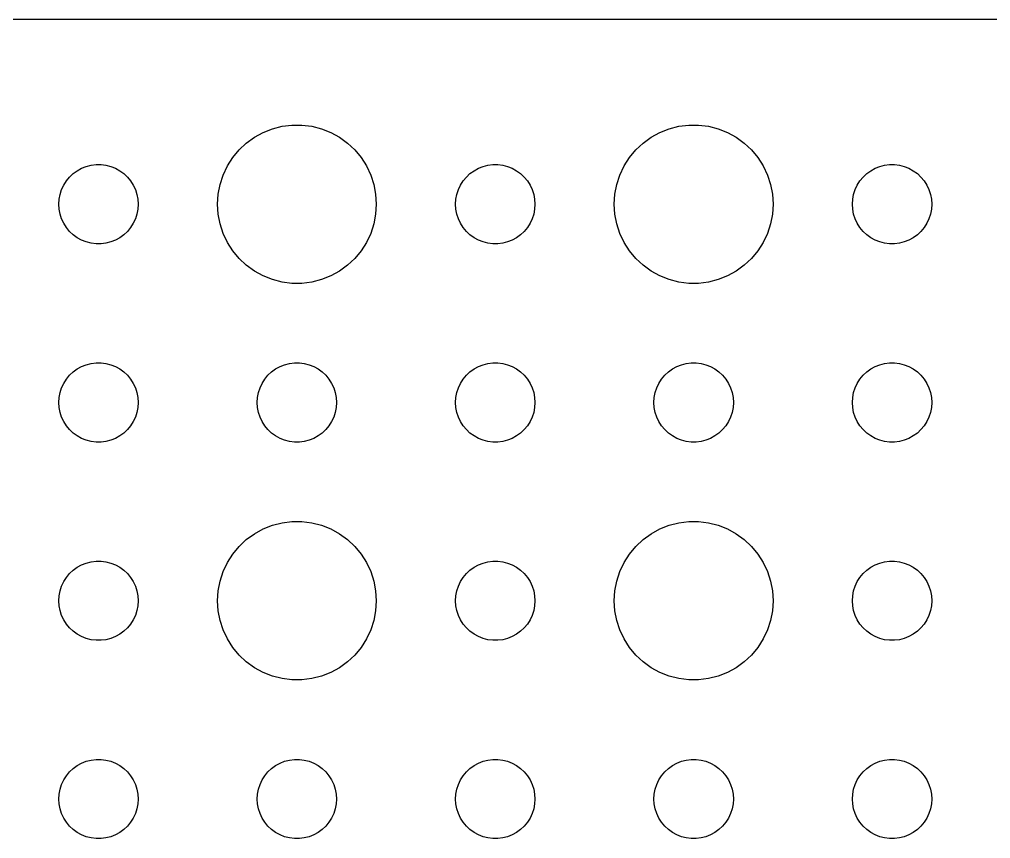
# Model space of a CAD drawing. Header units: metres. Extents: x -74 to 74, y -59 to 59.
# Drawn here: x -2.99 to 33.73, y 28.5 to 59.49 of the extents above; entities that cross this region are included whole.
import ezdxf

# ---------------------------------------------------------------- set-up
doc = ezdxf.new("R2010")
doc.units = ezdxf.units.M

msp = doc.modelspace()

# ---------------------------------------------------------------- linework, layer by layer
for p, q in [((69.8139, 59.4901), (-69.8139, 59.4901)), ((6.57294, 55.3532), (6.93785, 55.4469)), ((6.93785, 55.4469), (7.31161, 55.4941)), ((7.31161, 55.4941), (7.68837, 55.4941)), ((7.68837, 55.4941), (8.06213, 55.4469)), ((8.06213, 55.4469), (8.42705, 55.3532)), ((21.5729, 55.3532), (21.9379, 55.4469)), ((21.9379, 55.4469), (22.3116, 55.4941)), ((22.3116, 55.4941), (22.6884, 55.4941)), ((22.6884, 55.4941), (23.0621, 55.4469)), ((23.0621, 55.4469), (23.427, 55.3532)), ((5.89252, 55.033), (6.22266, 55.2145)), ((6.22266, 55.2145), (6.57294, 55.3532)), ((8.42705, 55.3532), (8.77733, 55.2145)), ((8.77733, 55.2145), (9.10747, 55.033)), ((20.8925, 55.033), (21.2227, 55.2145)), ((21.2227, 55.2145), (21.5729, 55.3532)), ((23.427, 55.3532), (23.7773, 55.2145)), ((23.7773, 55.2145), (24.1075, 55.033)), ((5.31308, 54.5536), (5.58772, 54.8115)), ((5.58772, 54.8115), (5.89252, 55.033)), ((9.10747, 55.033), (9.41226, 54.8115)), ((9.41226, 54.8115), (9.6869, 54.5536)), ((20.3131, 54.5536), (20.5877, 54.8115)), ((20.5877, 54.8115), (20.8925, 55.033)), ((24.1075, 55.033), (24.4123, 54.8115)), ((24.4123, 54.8115), (24.6869, 54.5536)), ((5.07294, 54.2634), (5.31308, 54.5536)), ((9.6869, 54.5536), (9.92705, 54.2634)), ((20.0729, 54.2634), (20.3131, 54.5536)), ((24.6869, 54.5536), (24.927, 54.2634)), ((-0.463516, 53.9266), (-0.281067, 53.9734)), ((-0.281067, 53.9734), (-0.094177, 53.997)), ((-0.094177, 53.997), (0.094177, 53.997)), ((0.094177, 53.997), (0.281067, 53.9734)), ((0.281067, 53.9734), (0.463516, 53.9266)), ((4.87108, 53.9453), (5.07294, 54.2634)), ((9.92705, 54.2634), (10.1289, 53.9453)), ((14.5365, 53.9266), (14.7189, 53.9734)), ((14.7189, 53.9734), (14.9058, 53.997)), ((14.9058, 53.997), (15.0942, 53.997)), ((15.0942, 53.997), (15.2811, 53.9734)), ((15.2811, 53.9734), (15.4635, 53.9266)), ((19.8711, 53.9453), (20.0729, 54.2634)), ((24.927, 54.2634), (25.1289, 53.9453)), ((29.5365, 53.9266), (29.7189, 53.9734)), ((29.7189, 53.9734), (29.9058, 53.997)), ((29.9058, 53.997), (30.0942, 53.997)), ((30.0942, 53.997), (30.2811, 53.9734)), ((30.2811, 53.9734), (30.4635, 53.9266)), ((-1.09344, 53.5268), (-0.956131, 53.6558)), ((-0.956131, 53.6558), (-0.803726, 53.7665)), ((-0.803726, 53.7665), (-0.638657, 53.8572)), ((-0.638657, 53.8572), (-0.463516, 53.9266)), ((0.463516, 53.9266), (0.638657, 53.8572)), ((0.638657, 53.8572), (0.803726, 53.7665)), ((0.803726, 53.7665), (0.956131, 53.6558)), ((0.956131, 53.6558), (1.09344, 53.5268)), ((4.59424, 53.2461), (4.71066, 53.6044)), ((4.71066, 53.6044), (4.87108, 53.9453)), ((10.1289, 53.9453), (10.2893, 53.6044)), ((10.2893, 53.6044), (10.4057, 53.2461)), ((13.9065, 53.5268), (14.0439, 53.6558)), ((14.0439, 53.6558), (14.1963, 53.7665)), ((14.1963, 53.7665), (14.3613, 53.8572)), ((14.3613, 53.8572), (14.5365, 53.9266)), ((15.4635, 53.9266), (15.6387, 53.8572)), ((15.6387, 53.8572), (15.8037, 53.7665)), ((15.8037, 53.7665), (15.9561, 53.6558)), ((15.9561, 53.6558), (16.0934, 53.5268)), ((19.5942, 53.2461), (19.7107, 53.6044)), ((19.7107, 53.6044), (19.8711, 53.9453)), ((25.1289, 53.9453), (25.2893, 53.6044)), ((25.2893, 53.6044), (25.4057, 53.2461)), ((28.9065, 53.5268), (29.0439, 53.6558)), ((29.0439, 53.6558), (29.1963, 53.7665)), ((29.1963, 53.7665), (29.3613, 53.8572)), ((29.3613, 53.8572), (29.5365, 53.9266)), ((30.4635, 53.9266), (30.6387, 53.8572)), ((30.6387, 53.8572), (30.8037, 53.7665)), ((30.8037, 53.7665), (30.9561, 53.6558)), ((30.9561, 53.6558), (31.0934, 53.5268)), ((-1.31445, 53.2226), (-1.21352, 53.3817)), ((-1.21352, 53.3817), (-1.09344, 53.5268)), ((1.09344, 53.5268), (1.21352, 53.3817)), ((1.21352, 53.3817), (1.31445, 53.2226)), ((4.52365, 52.876), (4.59424, 53.2461)), ((10.4057, 53.2461), (10.4763, 52.876)), ((13.6855, 53.2226), (13.7865, 53.3817)), ((13.7865, 53.3817), (13.9065, 53.5268)), ((16.0934, 53.5268), (16.2135, 53.3817)), ((16.2135, 53.3817), (16.3145, 53.2226)), ((19.5237, 52.876), (19.5942, 53.2461)), ((25.4057, 53.2461), (25.4763, 52.876)), ((28.6855, 53.2226), (28.7865, 53.3817)), ((28.7865, 53.3817), (28.9065, 53.5268)), ((31.0934, 53.5268), (31.2135, 53.3817)), ((31.2135, 53.3817), (31.3145, 53.2226)), ((-1.48816, 52.688), (-1.45287, 52.873)), ((-1.45287, 52.873), (-1.39465, 53.0522)), ((-1.39465, 53.0522), (-1.31445, 53.2226)), ((1.31445, 53.2226), (1.39465, 53.0522)), ((1.39465, 53.0522), (1.45287, 52.873)), ((1.45287, 52.873), (1.48816, 52.688)), ((4.5, 52.5), (4.52365, 52.876)), ((10.4763, 52.876), (10.5, 52.5)), ((13.5118, 52.688), (13.5471, 52.873)), ((13.5471, 52.873), (13.6053, 53.0522)), ((13.6053, 53.0522), (13.6855, 53.2226)), ((16.3145, 53.2226), (16.3947, 53.0522)), ((16.3947, 53.0522), (16.4529, 52.873)), ((16.4529, 52.873), (16.4882, 52.688)), ((19.5, 52.5), (19.5237, 52.876)), ((25.4763, 52.876), (25.5, 52.5)), ((28.5118, 52.688), (28.5471, 52.873)), ((28.5471, 52.873), (28.6053, 53.0522)), ((28.6053, 53.0522), (28.6855, 53.2226)), ((31.3145, 53.2226), (31.3947, 53.0522)), ((31.3947, 53.0522), (31.4529, 52.873)), ((31.4529, 52.873), (31.4882, 52.688)), ((-1.5, 52.5), (-1.48816, 52.688)), ((1.48816, 52.688), (1.5, 52.5)), ((13.5, 52.5), (13.5118, 52.688)), ((16.4882, 52.688), (16.5, 52.5)), ((28.5, 52.5), (28.5118, 52.688)), ((31.4882, 52.688), (31.5, 52.5)), ((-1.48816, 52.312), (-1.5, 52.5)), ((-1.45287, 52.127), (-1.48816, 52.312)), ((1.48816, 52.312), (1.45287, 52.127)), ((1.5, 52.5), (1.48816, 52.312)), ((4.52365, 52.124), (4.5, 52.5)), ((10.5, 52.5), (10.4763, 52.124)), ((13.5118, 52.312), (13.5, 52.5)), ((13.5471, 52.127), (13.5118, 52.312)), ((16.4882, 52.312), (16.4529, 52.127)), ((16.5, 52.5), (16.4882, 52.312)), ((19.5237, 52.124), (19.5, 52.5)), ((25.5, 52.5), (25.4763, 52.124)), ((28.5118, 52.312), (28.5, 52.5)), ((28.5471, 52.127), (28.5118, 52.312)), ((31.4882, 52.312), (31.4529, 52.127)), ((31.5, 52.5), (31.4882, 52.312)), ((-1.39465, 51.9478), (-1.45287, 52.127)), ((-1.31445, 51.7774), (-1.39465, 51.9478)), ((-1.21352, 51.6183), (-1.31445, 51.7774)), ((1.31445, 51.7774), (1.21352, 51.6183)), ((1.39465, 51.9478), (1.31445, 51.7774)), ((1.45287, 52.127), (1.39465, 51.9478)), ((4.59424, 51.7539), (4.52365, 52.124)), ((10.4763, 52.124), (10.4057, 51.7539)), ((13.6053, 51.9478), (13.5471, 52.127)), ((13.6855, 51.7774), (13.6053, 51.9478)), ((13.7865, 51.6183), (13.6855, 51.7774)), ((16.3145, 51.7774), (16.2135, 51.6183)), ((16.3947, 51.9478), (16.3145, 51.7774)), ((16.4529, 52.127), (16.3947, 51.9478)), ((19.5942, 51.7539), (19.5237, 52.124)), ((25.4763, 52.124), (25.4057, 51.7539)), ((28.6053, 51.9478), (28.5471, 52.127)), ((28.6855, 51.7774), (28.6053, 51.9478)), ((28.7865, 51.6183), (28.6855, 51.7774)), ((31.3145, 51.7774), (31.2135, 51.6183)), ((31.3947, 51.9478), (31.3145, 51.7774)), ((31.4529, 52.127), (31.3947, 51.9478)), ((-1.09344, 51.4732), (-1.21352, 51.6183)), ((-0.956131, 51.3442), (-1.09344, 51.4732)), ((1.09344, 51.4732), (0.956131, 51.3442)), ((1.21352, 51.6183), (1.09344, 51.4732)), ((4.71066, 51.3956), (4.59424, 51.7539)), ((10.4057, 51.7539), (10.2893, 51.3956)), ((13.9065, 51.4732), (13.7865, 51.6183)), ((14.0439, 51.3442), (13.9065, 51.4732)), ((16.0934, 51.4732), (15.9561, 51.3442)), ((16.2135, 51.6183), (16.0934, 51.4732)), ((19.7107, 51.3956), (19.5942, 51.7539)), ((25.4057, 51.7539), (25.2893, 51.3956)), ((28.9065, 51.4732), (28.7865, 51.6183)), ((29.0439, 51.3442), (28.9065, 51.4732)), ((31.0934, 51.4732), (30.9561, 51.3442)), ((31.2135, 51.6183), (31.0934, 51.4732)), ((-0.803726, 51.2335), (-0.956131, 51.3442)), ((-0.638657, 51.1428), (-0.803726, 51.2335)), ((-0.463516, 51.0734), (-0.638657, 51.1428)), ((-0.281067, 51.0266), (-0.463516, 51.0734)), ((0.463516, 51.0734), (0.281067, 51.0266)), ((0.638657, 51.1428), (0.463516, 51.0734)), ((0.803726, 51.2335), (0.638657, 51.1428)), ((0.956131, 51.3442), (0.803726, 51.2335)), ((4.87108, 51.0547), (4.71066, 51.3956)), ((5.07294, 50.7366), (4.87108, 51.0547)), ((10.1289, 51.0547), (9.92705, 50.7366)), ((10.2893, 51.3956), (10.1289, 51.0547)), ((14.1963, 51.2335), (14.0439, 51.3442)), ((14.3613, 51.1428), (14.1963, 51.2335)), ((14.5365, 51.0734), (14.3613, 51.1428)), ((14.7189, 51.0266), (14.5365, 51.0734)), ((15.4635, 51.0734), (15.2811, 51.0266)), ((15.6387, 51.1428), (15.4635, 51.0734)), ((15.8037, 51.2335), (15.6387, 51.1428)), ((15.9561, 51.3442), (15.8037, 51.2335)), ((19.8711, 51.0547), (19.7107, 51.3956)), ((20.0729, 50.7366), (19.8711, 51.0547)), ((25.1289, 51.0547), (24.927, 50.7366)), ((25.2893, 51.3956), (25.1289, 51.0547)), ((29.1963, 51.2335), (29.0439, 51.3442)), ((29.3613, 51.1428), (29.1963, 51.2335)), ((29.5365, 51.0734), (29.3613, 51.1428)), ((29.7189, 51.0266), (29.5365, 51.0734)), ((30.4635, 51.0734), (30.2811, 51.0266)), ((30.6387, 51.1428), (30.4635, 51.0734)), ((30.8037, 51.2335), (30.6387, 51.1428)), ((30.9561, 51.3442), (30.8037, 51.2335)), ((-0.094177, 51.003), (-0.281067, 51.0266)), ((0.094177, 51.003), (-0.094177, 51.003)), ((0.281067, 51.0266), (0.094177, 51.003)), ((5.31308, 50.4464), (5.07294, 50.7366)), ((9.92705, 50.7366), (9.6869, 50.4464)), ((14.9058, 51.003), (14.7189, 51.0266)), ((15.0942, 51.003), (14.9058, 51.003)), ((15.2811, 51.0266), (15.0942, 51.003)), ((20.3131, 50.4464), (20.0729, 50.7366)), ((24.927, 50.7366), (24.6869, 50.4464)), ((29.9058, 51.003), (29.7189, 51.0266)), ((30.0942, 51.003), (29.9058, 51.003)), ((30.2811, 51.0266), (30.0942, 51.003)), ((5.58772, 50.1885), (5.31308, 50.4464)), ((9.6869, 50.4464), (9.41226, 50.1885)), ((20.5877, 50.1885), (20.3131, 50.4464)), ((24.6869, 50.4464), (24.4123, 50.1885)), ((5.89252, 49.967), (5.58772, 50.1885)), ((6.22266, 49.7855), (5.89252, 49.967)), ((9.10747, 49.967), (8.77733, 49.7855)), ((9.41226, 50.1885), (9.10747, 49.967)), ((20.8925, 49.967), (20.5877, 50.1885)), ((21.2227, 49.7855), (20.8925, 49.967)), ((24.1075, 49.967), (23.7773, 49.7855)), ((24.4123, 50.1885), (24.1075, 49.967)), ((6.57294, 49.6468), (6.22266, 49.7855)), ((6.93785, 49.5531), (6.57294, 49.6468)), ((8.42705, 49.6468), (8.06213, 49.5531)), ((8.77733, 49.7855), (8.42705, 49.6468)), ((21.5729, 49.6468), (21.2227, 49.7855)), ((21.9379, 49.5531), (21.5729, 49.6468)), ((23.427, 49.6468), (23.0621, 49.5531)), ((23.7773, 49.7855), (23.427, 49.6468)), ((7.31161, 49.5059), (6.93785, 49.5531)), ((7.68837, 49.5059), (7.31161, 49.5059)), ((8.06213, 49.5531), (7.68837, 49.5059)), ((22.3116, 49.5059), (21.9379, 49.5531)), ((22.6884, 49.5059), (22.3116, 49.5059)), ((23.0621, 49.5531), (22.6884, 49.5059)), ((-0.956131, 46.1558), (-0.803726, 46.2665)), ((-0.803726, 46.2665), (-0.638657, 46.3572)), ((-0.638657, 46.3572), (-0.463516, 46.4266)), ((-0.463516, 46.4266), (-0.281067, 46.4734)), ((-0.281067, 46.4734), (-0.094177, 46.497)), ((-0.094177, 46.497), (0.094177, 46.497)), ((0.094177, 46.497), (0.281067, 46.4734)), ((0.281067, 46.4734), (0.463516, 46.4266)), ((0.463516, 46.4266), (0.638657, 46.3572)), ((0.638657, 46.3572), (0.803726, 46.2665)), ((0.803726, 46.2665), (0.956131, 46.1558)), ((6.54385, 46.1558), (6.69626, 46.2665)), ((6.69626, 46.2665), (6.86133, 46.3572)), ((6.86133, 46.3572), (7.03647, 46.4266)), ((7.03647, 46.4266), (7.21892, 46.4734)), ((7.21892, 46.4734), (7.40581, 46.497)), ((7.40581, 46.497), (7.59418, 46.497)), ((7.59418, 46.497), (7.78107, 46.4734)), ((7.78107, 46.4734), (7.96352, 46.4266)), ((7.96352, 46.4266), (8.13866, 46.3572)), ((8.13866, 46.3572), (8.30373, 46.2665)), ((8.30373, 46.2665), (8.45613, 46.1558)), ((14.0439, 46.1558), (14.1963, 46.2665)), ((14.1963, 46.2665), (14.3613, 46.3572)), ((14.3613, 46.3572), (14.5365, 46.4266)), ((14.5365, 46.4266), (14.7189, 46.4734)), ((14.7189, 46.4734), (14.9058, 46.497)), ((14.9058, 46.497), (15.0942, 46.497)), ((15.0942, 46.497), (15.2811, 46.4734)), ((15.2811, 46.4734), (15.4635, 46.4266)), ((15.4635, 46.4266), (15.6387, 46.3572)), ((15.6387, 46.3572), (15.8037, 46.2665)), ((15.8037, 46.2665), (15.9561, 46.1558)), ((21.5439, 46.1558), (21.6963, 46.2665)), ((21.6963, 46.2665), (21.8613, 46.3572)), ((21.8613, 46.3572), (22.0365, 46.4266)), ((22.0365, 46.4266), (22.2189, 46.4734)), ((22.2189, 46.4734), (22.4058, 46.497)), ((22.4058, 46.497), (22.5942, 46.497)), ((22.5942, 46.497), (22.7811, 46.4734)), ((22.7811, 46.4734), (22.9635, 46.4266)), ((22.9635, 46.4266), (23.1387, 46.3572)), ((23.1387, 46.3572), (23.3037, 46.2665)), ((23.3037, 46.2665), (23.4561, 46.1558)), ((29.0439, 46.1558), (29.1963, 46.2665)), ((29.1963, 46.2665), (29.3613, 46.3572)), ((29.3613, 46.3572), (29.5365, 46.4266)), ((29.5365, 46.4266), (29.7189, 46.4734)), ((29.7189, 46.4734), (29.9058, 46.497)), ((29.9058, 46.497), (30.0942, 46.497)), ((30.0942, 46.497), (30.2811, 46.4734)), ((30.2811, 46.4734), (30.4635, 46.4266)), ((30.4635, 46.4266), (30.6387, 46.3572)), ((30.6387, 46.3572), (30.8037, 46.2665)), ((30.8037, 46.2665), (30.9561, 46.1558)), ((-1.21352, 45.8817), (-1.09344, 46.0268)), ((-1.09344, 46.0268), (-0.956131, 46.1558)), ((0.956131, 46.1558), (1.09344, 46.0268)), ((1.09344, 46.0268), (1.21352, 45.8817)), ((6.28647, 45.8817), (6.40654, 46.0268)), ((6.40654, 46.0268), (6.54385, 46.1558)), ((8.45613, 46.1558), (8.59344, 46.0268)), ((8.59344, 46.0268), (8.71352, 45.8817)), ((13.7865, 45.8817), (13.9065, 46.0268)), ((13.9065, 46.0268), (14.0439, 46.1558)), ((15.9561, 46.1558), (16.0934, 46.0268)), ((16.0934, 46.0268), (16.2135, 45.8817)), ((21.2865, 45.8817), (21.4065, 46.0268)), ((21.4065, 46.0268), (21.5439, 46.1558)), ((23.4561, 46.1558), (23.5934, 46.0268)), ((23.5934, 46.0268), (23.7135, 45.8817)), ((28.7865, 45.8817), (28.9065, 46.0268)), ((28.9065, 46.0268), (29.0439, 46.1558)), ((30.9561, 46.1558), (31.0934, 46.0268)), ((31.0934, 46.0268), (31.2135, 45.8817)), ((-1.45287, 45.373), (-1.39465, 45.5522)), ((-1.39465, 45.5522), (-1.31445, 45.7226)), ((-1.31445, 45.7226), (-1.21352, 45.8817)), ((1.21352, 45.8817), (1.31445, 45.7226)), ((1.31445, 45.7226), (1.39465, 45.5522)), ((1.39465, 45.5522), (1.45287, 45.373)), ((6.04712, 45.373), (6.10533, 45.5522)), ((6.10533, 45.5522), (6.18553, 45.7226)), ((6.18553, 45.7226), (6.28647, 45.8817)), ((8.71352, 45.8817), (8.81445, 45.7226)), ((8.81445, 45.7226), (8.89465, 45.5522)), ((8.89465, 45.5522), (8.95287, 45.373)), ((13.5471, 45.373), (13.6053, 45.5522)), ((13.6053, 45.5522), (13.6855, 45.7226)), ((13.6855, 45.7226), (13.7865, 45.8817)), ((16.2135, 45.8817), (16.3145, 45.7226)), ((16.3145, 45.7226), (16.3947, 45.5522)), ((16.3947, 45.5522), (16.4529, 45.373)), ((21.0471, 45.373), (21.1053, 45.5522)), ((21.1053, 45.5522), (21.1855, 45.7226)), ((21.1855, 45.7226), (21.2865, 45.8817)), ((23.7135, 45.8817), (23.8145, 45.7226)), ((23.8145, 45.7226), (23.8947, 45.5522)), ((23.8947, 45.5522), (23.9529, 45.373)), ((28.5471, 45.373), (28.6053, 45.5522)), ((28.6053, 45.5522), (28.6855, 45.7226)), ((28.6855, 45.7226), (28.7865, 45.8817)), ((31.2135, 45.8817), (31.3145, 45.7226)), ((31.3145, 45.7226), (31.3947, 45.5522)), ((31.3947, 45.5522), (31.4529, 45.373)), ((-1.5, 45), (-1.48816, 45.188)), ((-1.48816, 45.188), (-1.45287, 45.373)), ((1.45287, 45.373), (1.48816, 45.188)), ((1.48816, 45.188), (1.5, 45)), ((6, 45), (6.01183, 45.188)), ((6.01183, 45.188), (6.04712, 45.373)), ((8.95287, 45.373), (8.98816, 45.188)), ((8.98816, 45.188), (9, 45)), ((13.5, 45), (13.5118, 45.188)), ((13.5118, 45.188), (13.5471, 45.373)), ((16.4529, 45.373), (16.4882, 45.188)), ((16.4882, 45.188), (16.5, 45)), ((21, 45), (21.0118, 45.188)), ((21.0118, 45.188), (21.0471, 45.373)), ((23.9529, 45.373), (23.9882, 45.188)), ((23.9882, 45.188), (24, 45)), ((28.5, 45), (28.5118, 45.188)), ((28.5118, 45.188), (28.5471, 45.373)), ((31.4529, 45.373), (31.4882, 45.188)), ((31.4882, 45.188), (31.5, 45)), ((-1.48816, 44.812), (-1.5, 45)), ((-1.45287, 44.627), (-1.48816, 44.812)), ((1.48816, 44.812), (1.45287, 44.627)), ((1.5, 45), (1.48816, 44.812)), ((6.01183, 44.812), (6, 45)), ((6.04712, 44.627), (6.01183, 44.812)), ((8.98816, 44.812), (8.95287, 44.627)), ((9, 45), (8.98816, 44.812)), ((13.5118, 44.812), (13.5, 45)), ((13.5471, 44.627), (13.5118, 44.812)), ((16.4882, 44.812), (16.4529, 44.627)), ((16.5, 45), (16.4882, 44.812)), ((21.0118, 44.812), (21, 45)), ((21.0471, 44.627), (21.0118, 44.812)), ((23.9882, 44.812), (23.9529, 44.627)), ((24, 45), (23.9882, 44.812)), ((28.5118, 44.812), (28.5, 45)), ((28.5471, 44.627), (28.5118, 44.812)), ((31.4882, 44.812), (31.4529, 44.627)), ((31.5, 45), (31.4882, 44.812)), ((-1.39465, 44.4478), (-1.45287, 44.627)), ((-1.31445, 44.2774), (-1.39465, 44.4478)), ((1.39465, 44.4478), (1.31445, 44.2774)), ((1.45287, 44.627), (1.39465, 44.4478)), ((6.10533, 44.4478), (6.04712, 44.627)), ((6.18553, 44.2774), (6.10533, 44.4478)), ((8.89465, 44.4478), (8.81445, 44.2774)), ((8.95287, 44.627), (8.89465, 44.4478)), ((13.6053, 44.4478), (13.5471, 44.627)), ((13.6855, 44.2774), (13.6053, 44.4478)), ((16.3947, 44.4478), (16.3145, 44.2774)), ((16.4529, 44.627), (16.3947, 44.4478)), ((21.1053, 44.4478), (21.0471, 44.627)), ((21.1855, 44.2774), (21.1053, 44.4478)), ((23.8947, 44.4478), (23.8145, 44.2774)), ((23.9529, 44.627), (23.8947, 44.4478)), ((28.6053, 44.4478), (28.5471, 44.627)), ((28.6855, 44.2774), (28.6053, 44.4478)), ((31.3947, 44.4478), (31.3145, 44.2774)), ((31.4529, 44.627), (31.3947, 44.4478)), ((-1.21352, 44.1183), (-1.31445, 44.2774)), ((-1.09344, 43.9732), (-1.21352, 44.1183)), ((1.21352, 44.1183), (1.09344, 43.9732)), ((1.31445, 44.2774), (1.21352, 44.1183)), ((6.28647, 44.1183), (6.18553, 44.2774)), ((6.40654, 43.9732), (6.28647, 44.1183)), ((8.71352, 44.1183), (8.59344, 43.9732)), ((8.81445, 44.2774), (8.71352, 44.1183)), ((13.7865, 44.1183), (13.6855, 44.2774)), ((13.9065, 43.9732), (13.7865, 44.1183)), ((16.2135, 44.1183), (16.0934, 43.9732)), ((16.3145, 44.2774), (16.2135, 44.1183)), ((21.2865, 44.1183), (21.1855, 44.2774)), ((21.4065, 43.9732), (21.2865, 44.1183)), ((23.7135, 44.1183), (23.5934, 43.9732)), ((23.8145, 44.2774), (23.7135, 44.1183)), ((28.7865, 44.1183), (28.6855, 44.2774)), ((28.9065, 43.9732), (28.7865, 44.1183)), ((31.2135, 44.1183), (31.0934, 43.9732)), ((31.3145, 44.2774), (31.2135, 44.1183)), ((-0.956131, 43.8442), (-1.09344, 43.9732)), ((-0.803726, 43.7335), (-0.956131, 43.8442)), ((-0.638657, 43.6428), (-0.803726, 43.7335)), ((0.803726, 43.7335), (0.638657, 43.6428)), ((0.956131, 43.8442), (0.803726, 43.7335)), ((1.09344, 43.9732), (0.956131, 43.8442)), ((6.54385, 43.8442), (6.40654, 43.9732)), ((6.69626, 43.7335), (6.54385, 43.8442)), ((6.86133, 43.6428), (6.69626, 43.7335)), ((8.30373, 43.7335), (8.13866, 43.6428)), ((8.45613, 43.8442), (8.30373, 43.7335)), ((8.59344, 43.9732), (8.45613, 43.8442)), ((14.0439, 43.8442), (13.9065, 43.9732)), ((14.1963, 43.7335), (14.0439, 43.8442)), ((14.3613, 43.6428), (14.1963, 43.7335)), ((15.8037, 43.7335), (15.6387, 43.6428)), ((15.9561, 43.8442), (15.8037, 43.7335)), ((16.0934, 43.9732), (15.9561, 43.8442)), ((21.5439, 43.8442), (21.4065, 43.9732)), ((21.6963, 43.7335), (21.5439, 43.8442)), ((21.8613, 43.6428), (21.6963, 43.7335)), ((23.3037, 43.7335), (23.1387, 43.6428)), ((23.4561, 43.8442), (23.3037, 43.7335)), ((23.5934, 43.9732), (23.4561, 43.8442)), ((29.0439, 43.8442), (28.9065, 43.9732)), ((29.1963, 43.7335), (29.0439, 43.8442)), ((29.3613, 43.6428), (29.1963, 43.7335)), ((30.8037, 43.7335), (30.6387, 43.6428)), ((30.9561, 43.8442), (30.8037, 43.7335)), ((31.0934, 43.9732), (30.9561, 43.8442)), ((-0.463516, 43.5734), (-0.638657, 43.6428)), ((-0.281067, 43.5266), (-0.463516, 43.5734)), ((-0.094177, 43.503), (-0.281067, 43.5266)), ((0.094177, 43.503), (-0.094177, 43.503)), ((0.281067, 43.5266), (0.094177, 43.503)), ((0.463516, 43.5734), (0.281067, 43.5266)), ((0.638657, 43.6428), (0.463516, 43.5734)), ((7.03647, 43.5734), (6.86133, 43.6428)), ((7.21892, 43.5266), (7.03647, 43.5734)), ((7.40581, 43.503), (7.21892, 43.5266)), ((7.59418, 43.503), (7.40581, 43.503)), ((7.78107, 43.5266), (7.59418, 43.503)), ((7.96352, 43.5734), (7.78107, 43.5266)), ((8.13866, 43.6428), (7.96352, 43.5734)), ((14.5365, 43.5734), (14.3613, 43.6428)), ((14.7189, 43.5266), (14.5365, 43.5734)), ((14.9058, 43.503), (14.7189, 43.5266)), ((15.0942, 43.503), (14.9058, 43.503)), ((15.2811, 43.5266), (15.0942, 43.503)), ((15.4635, 43.5734), (15.2811, 43.5266)), ((15.6387, 43.6428), (15.4635, 43.5734)), ((22.0365, 43.5734), (21.8613, 43.6428)), ((22.2189, 43.5266), (22.0365, 43.5734)), ((22.4058, 43.503), (22.2189, 43.5266)), ((22.5942, 43.503), (22.4058, 43.503)), ((22.7811, 43.5266), (22.5942, 43.503)), ((22.9635, 43.5734), (22.7811, 43.5266)), ((23.1387, 43.6428), (22.9635, 43.5734)), ((29.5365, 43.5734), (29.3613, 43.6428)), ((29.7189, 43.5266), (29.5365, 43.5734)), ((29.9058, 43.503), (29.7189, 43.5266)), ((30.0942, 43.503), (29.9058, 43.503)), ((30.2811, 43.5266), (30.0942, 43.503)), ((30.4635, 43.5734), (30.2811, 43.5266)), ((30.6387, 43.6428), (30.4635, 43.5734)), ((6.57294, 40.3532), (6.93785, 40.4469)), ((6.93785, 40.4469), (7.31161, 40.4941)), ((7.31161, 40.4941), (7.68837, 40.4941)), ((7.68837, 40.4941), (8.06213, 40.4469)), ((8.06213, 40.4469), (8.42705, 40.3532)), ((21.5729, 40.3532), (21.9379, 40.4469)), ((21.9379, 40.4469), (22.3116, 40.4941)), ((22.3116, 40.4941), (22.6884, 40.4941)), ((22.6884, 40.4941), (23.0621, 40.4469)), ((23.0621, 40.4469), (23.427, 40.3532)), ((5.58772, 39.8115), (5.89252, 40.033)), ((5.89252, 40.033), (6.22266, 40.2145)), ((6.22266, 40.2145), (6.57294, 40.3532)), ((8.42705, 40.3532), (8.77733, 40.2145)), ((8.77733, 40.2145), (9.10747, 40.033)), ((9.10747, 40.033), (9.41226, 39.8115)), ((20.5877, 39.8115), (20.8925, 40.033)), ((20.8925, 40.033), (21.2227, 40.2145)), ((21.2227, 40.2145), (21.5729, 40.3532)), ((23.427, 40.3532), (23.7773, 40.2145)), ((23.7773, 40.2145), (24.1075, 40.033)), ((24.1075, 40.033), (24.4123, 39.8115)), ((5.31308, 39.5536), (5.58772, 39.8115)), ((9.41226, 39.8115), (9.6869, 39.5536)), ((20.3131, 39.5536), (20.5877, 39.8115)), ((24.4123, 39.8115), (24.6869, 39.5536)), ((5.07294, 39.2634), (5.31308, 39.5536)), ((9.6869, 39.5536), (9.92705, 39.2634)), ((20.0729, 39.2634), (20.3131, 39.5536)), ((24.6869, 39.5536), (24.927, 39.2634)), ((-0.638657, 38.8572), (-0.463516, 38.9266)), ((-0.463516, 38.9266), (-0.281067, 38.9734)), ((-0.281067, 38.9734), (-0.094177, 38.997)), ((-0.094177, 38.997), (0.094177, 38.997)), ((0.094177, 38.997), (0.281067, 38.9734)), ((0.281067, 38.9734), (0.463516, 38.9266)), ((0.463516, 38.9266), (0.638657, 38.8572)), ((4.71066, 38.6044), (4.87108, 38.9453)), ((4.87108, 38.9453), (5.07294, 39.2634)), ((9.92705, 39.2634), (10.1289, 38.9453)), ((10.1289, 38.9453), (10.2893, 38.6044)), ((14.3613, 38.8572), (14.5365, 38.9266)), ((14.5365, 38.9266), (14.7189, 38.9734)), ((14.7189, 38.9734), (14.9058, 38.997)), ((14.9058, 38.997), (15.0942, 38.997)), ((15.0942, 38.997), (15.2811, 38.9734)), ((15.2811, 38.9734), (15.4635, 38.9266)), ((15.4635, 38.9266), (15.6387, 38.8572)), ((19.7107, 38.6044), (19.8711, 38.9453)), ((19.8711, 38.9453), (20.0729, 39.2634)), ((24.927, 39.2634), (25.1289, 38.9453)), ((25.1289, 38.9453), (25.2893, 38.6044)), ((29.3613, 38.8572), (29.5365, 38.9266)), ((29.5365, 38.9266), (29.7189, 38.9734)), ((29.7189, 38.9734), (29.9058, 38.997)), ((29.9058, 38.997), (30.0942, 38.997)), ((30.0942, 38.997), (30.2811, 38.9734)), ((30.2811, 38.9734), (30.4635, 38.9266)), ((30.4635, 38.9266), (30.6387, 38.8572)), ((-1.09344, 38.5268), (-0.956131, 38.6558)), ((-0.956131, 38.6558), (-0.803726, 38.7665)), ((-0.803726, 38.7665), (-0.638657, 38.8572)), ((0.638657, 38.8572), (0.803726, 38.7665)), ((0.803726, 38.7665), (0.956131, 38.6558)), ((0.956131, 38.6558), (1.09344, 38.5268)), ((4.59424, 38.2461), (4.71066, 38.6044)), ((10.2893, 38.6044), (10.4057, 38.2461)), ((13.9065, 38.5268), (14.0439, 38.6558)), ((14.0439, 38.6558), (14.1963, 38.7665)), ((14.1963, 38.7665), (14.3613, 38.8572)), ((15.6387, 38.8572), (15.8037, 38.7665)), ((15.8037, 38.7665), (15.9561, 38.6558)), ((15.9561, 38.6558), (16.0934, 38.5268)), ((19.5942, 38.2461), (19.7107, 38.6044)), ((25.2893, 38.6044), (25.4057, 38.2461)), ((28.9065, 38.5268), (29.0439, 38.6558)), ((29.0439, 38.6558), (29.1963, 38.7665)), ((29.1963, 38.7665), (29.3613, 38.8572)), ((30.6387, 38.8572), (30.8037, 38.7665)), ((30.8037, 38.7665), (30.9561, 38.6558)), ((30.9561, 38.6558), (31.0934, 38.5268)), ((-1.39465, 38.0522), (-1.31445, 38.2226)), ((-1.31445, 38.2226), (-1.21352, 38.3817)), ((-1.21352, 38.3817), (-1.09344, 38.5268)), ((1.09344, 38.5268), (1.21352, 38.3817)), ((1.21352, 38.3817), (1.31445, 38.2226)), ((1.31445, 38.2226), (1.39465, 38.0522)), ((4.52365, 37.876), (4.59424, 38.2461)), ((10.4057, 38.2461), (10.4763, 37.876)), ((13.6053, 38.0522), (13.6855, 38.2226)), ((13.6855, 38.2226), (13.7865, 38.3817)), ((13.7865, 38.3817), (13.9065, 38.5268)), ((16.0934, 38.5268), (16.2135, 38.3817)), ((16.2135, 38.3817), (16.3145, 38.2226)), ((16.3145, 38.2226), (16.3947, 38.0522)), ((19.5237, 37.876), (19.5942, 38.2461)), ((25.4057, 38.2461), (25.4763, 37.876)), ((28.6053, 38.0522), (28.6855, 38.2226)), ((28.6855, 38.2226), (28.7865, 38.3817)), ((28.7865, 38.3817), (28.9065, 38.5268)), ((31.0934, 38.5268), (31.2135, 38.3817)), ((31.2135, 38.3817), (31.3145, 38.2226)), ((31.3145, 38.2226), (31.3947, 38.0522)), ((-1.48816, 37.688), (-1.45287, 37.873)), ((-1.45287, 37.873), (-1.39465, 38.0522)), ((1.39465, 38.0522), (1.45287, 37.873)), ((1.45287, 37.873), (1.48816, 37.688)), ((4.5, 37.5), (4.52365, 37.876)), ((10.4763, 37.876), (10.5, 37.5)), ((13.5118, 37.688), (13.5471, 37.873)), ((13.5471, 37.873), (13.6053, 38.0522)), ((16.3947, 38.0522), (16.4529, 37.873)), ((16.4529, 37.873), (16.4882, 37.688)), ((19.5, 37.5), (19.5237, 37.876)), ((25.4763, 37.876), (25.5, 37.5)), ((28.5118, 37.688), (28.5471, 37.873)), ((28.5471, 37.873), (28.6053, 38.0522)), ((31.3947, 38.0522), (31.4529, 37.873)), ((31.4529, 37.873), (31.4882, 37.688)), ((-1.5, 37.5), (-1.48816, 37.688)), ((-1.48816, 37.312), (-1.5, 37.5)), ((1.48816, 37.688), (1.5, 37.5)), ((1.5, 37.5), (1.48816, 37.312)), ((4.52365, 37.124), (4.5, 37.5)), ((10.5, 37.5), (10.4763, 37.124)), ((13.5, 37.5), (13.5118, 37.688)), ((13.5118, 37.312), (13.5, 37.5)), ((16.4882, 37.688), (16.5, 37.5)), ((16.5, 37.5), (16.4882, 37.312)), ((19.5237, 37.124), (19.5, 37.5)), ((25.5, 37.5), (25.4763, 37.124)), ((28.5, 37.5), (28.5118, 37.688)), ((28.5118, 37.312), (28.5, 37.5)), ((31.4882, 37.688), (31.5, 37.5)), ((31.5, 37.5), (31.4882, 37.312)), ((-1.45287, 37.127), (-1.48816, 37.312)), ((-1.39465, 36.9478), (-1.45287, 37.127)), ((1.45287, 37.127), (1.39465, 36.9478)), ((1.48816, 37.312), (1.45287, 37.127)), ((4.59424, 36.7539), (4.52365, 37.124)), ((10.4763, 37.124), (10.4057, 36.7539)), ((13.5471, 37.127), (13.5118, 37.312)), ((13.6053, 36.9478), (13.5471, 37.127)), ((16.4529, 37.127), (16.3947, 36.9478)), ((16.4882, 37.312), (16.4529, 37.127)), ((19.5942, 36.7539), (19.5237, 37.124)), ((25.4763, 37.124), (25.4057, 36.7539)), ((28.5471, 37.127), (28.5118, 37.312)), ((28.6053, 36.9478), (28.5471, 37.127)), ((31.4529, 37.127), (31.3947, 36.9478)), ((31.4882, 37.312), (31.4529, 37.127)), ((-1.31445, 36.7774), (-1.39465, 36.9478)), ((-1.21352, 36.6183), (-1.31445, 36.7774)), ((1.31445, 36.7774), (1.21352, 36.6183)), ((1.39465, 36.9478), (1.31445, 36.7774)), ((4.71066, 36.3956), (4.59424, 36.7539)), ((10.4057, 36.7539), (10.2893, 36.3956)), ((13.6855, 36.7774), (13.6053, 36.9478)), ((13.7865, 36.6183), (13.6855, 36.7774)), ((16.3145, 36.7774), (16.2135, 36.6183)), ((16.3947, 36.9478), (16.3145, 36.7774)), ((19.7107, 36.3956), (19.5942, 36.7539)), ((25.4057, 36.7539), (25.2893, 36.3956)), ((28.6855, 36.7774), (28.6053, 36.9478)), ((28.7865, 36.6183), (28.6855, 36.7774)), ((31.3145, 36.7774), (31.2135, 36.6183)), ((31.3947, 36.9478), (31.3145, 36.7774)), ((-1.09344, 36.4732), (-1.21352, 36.6183)), ((-0.956131, 36.3442), (-1.09344, 36.4732)), ((1.09344, 36.4732), (0.956131, 36.3442)), ((1.21352, 36.6183), (1.09344, 36.4732)), ((4.87108, 36.0547), (4.71066, 36.3956)), ((10.2893, 36.3956), (10.1289, 36.0547)), ((13.9065, 36.4732), (13.7865, 36.6183)), ((14.0439, 36.3442), (13.9065, 36.4732)), ((16.0934, 36.4732), (15.9561, 36.3442)), ((16.2135, 36.6183), (16.0934, 36.4732)), ((19.8711, 36.0547), (19.7107, 36.3956)), ((25.2893, 36.3956), (25.1289, 36.0547)), ((28.9065, 36.4732), (28.7865, 36.6183)), ((29.0439, 36.3442), (28.9065, 36.4732)), ((31.0934, 36.4732), (30.9561, 36.3442)), ((31.2135, 36.6183), (31.0934, 36.4732)), ((-0.803726, 36.2335), (-0.956131, 36.3442)), ((-0.638657, 36.1428), (-0.803726, 36.2335)), ((-0.463516, 36.0734), (-0.638657, 36.1428)), ((-0.281067, 36.0266), (-0.463516, 36.0734)), ((-0.094177, 36.003), (-0.281067, 36.0266)), ((0.094177, 36.003), (-0.094177, 36.003)), ((0.281067, 36.0266), (0.094177, 36.003)), ((0.463516, 36.0734), (0.281067, 36.0266)), ((0.638657, 36.1428), (0.463516, 36.0734)), ((0.803726, 36.2335), (0.638657, 36.1428)), ((0.956131, 36.3442), (0.803726, 36.2335)), ((5.07294, 35.7366), (4.87108, 36.0547)), ((10.1289, 36.0547), (9.92705, 35.7366)), ((14.1963, 36.2335), (14.0439, 36.3442)), ((14.3613, 36.1428), (14.1963, 36.2335)), ((14.5365, 36.0734), (14.3613, 36.1428)), ((14.7189, 36.0266), (14.5365, 36.0734)), ((14.9058, 36.003), (14.7189, 36.0266)), ((15.0942, 36.003), (14.9058, 36.003)), ((15.2811, 36.0266), (15.0942, 36.003)), ((15.4635, 36.0734), (15.2811, 36.0266)), ((15.6387, 36.1428), (15.4635, 36.0734)), ((15.8037, 36.2335), (15.6387, 36.1428)), ((15.9561, 36.3442), (15.8037, 36.2335)), ((20.0729, 35.7366), (19.8711, 36.0547)), ((25.1289, 36.0547), (24.927, 35.7366)), ((29.1963, 36.2335), (29.0439, 36.3442)), ((29.3613, 36.1428), (29.1963, 36.2335)), ((29.5365, 36.0734), (29.3613, 36.1428)), ((29.7189, 36.0266), (29.5365, 36.0734)), ((29.9058, 36.003), (29.7189, 36.0266)), ((30.0942, 36.003), (29.9058, 36.003)), ((30.2811, 36.0266), (30.0942, 36.003)), ((30.4635, 36.0734), (30.2811, 36.0266)), ((30.6387, 36.1428), (30.4635, 36.0734)), ((30.8037, 36.2335), (30.6387, 36.1428)), ((30.9561, 36.3442), (30.8037, 36.2335)), ((5.31308, 35.4464), (5.07294, 35.7366)), ((9.92705, 35.7366), (9.6869, 35.4464)), ((20.3131, 35.4464), (20.0729, 35.7366)), ((24.927, 35.7366), (24.6869, 35.4464)), ((5.58772, 35.1885), (5.31308, 35.4464)), ((9.6869, 35.4464), (9.41226, 35.1885)), ((20.5877, 35.1885), (20.3131, 35.4464)), ((24.6869, 35.4464), (24.4123, 35.1885)), ((5.89252, 34.967), (5.58772, 35.1885)), ((6.22266, 34.7855), (5.89252, 34.967)), ((9.10747, 34.967), (8.77733, 34.7855)), ((9.41226, 35.1885), (9.10747, 34.967)), ((20.8925, 34.967), (20.5877, 35.1885)), ((21.2227, 34.7855), (20.8925, 34.967)), ((24.1075, 34.967), (23.7773, 34.7855)), ((24.4123, 35.1885), (24.1075, 34.967)), ((6.57294, 34.6468), (6.22266, 34.7855)), ((6.93785, 34.5531), (6.57294, 34.6468)), ((7.31161, 34.5059), (6.93785, 34.5531)), ((8.06213, 34.5531), (7.68837, 34.5059)), ((8.42705, 34.6468), (8.06213, 34.5531)), ((8.77733, 34.7855), (8.42705, 34.6468)), ((21.5729, 34.6468), (21.2227, 34.7855)), ((21.9379, 34.5531), (21.5729, 34.6468)), ((22.3116, 34.5059), (21.9379, 34.5531)), ((23.0621, 34.5531), (22.6884, 34.5059)), ((23.427, 34.6468), (23.0621, 34.5531)), ((23.7773, 34.7855), (23.427, 34.6468)), ((7.68837, 34.5059), (7.31161, 34.5059)), ((22.6884, 34.5059), (22.3116, 34.5059)), ((-0.956131, 31.1558), (-0.803726, 31.2665)), ((-0.803726, 31.2665), (-0.638657, 31.3572)), ((-0.638657, 31.3572), (-0.463516, 31.4266)), ((-0.463516, 31.4266), (-0.281067, 31.4734)), ((-0.281067, 31.4734), (-0.094177, 31.497)), ((-0.094177, 31.497), (0.094177, 31.497)), ((0.094177, 31.497), (0.281067, 31.4734)), ((0.281067, 31.4734), (0.463516, 31.4266)), ((0.463516, 31.4266), (0.638657, 31.3572)), ((0.638657, 31.3572), (0.803726, 31.2665)), ((0.803726, 31.2665), (0.956131, 31.1558)), ((6.54385, 31.1558), (6.69626, 31.2665)), ((6.69626, 31.2665), (6.86133, 31.3572)), ((6.86133, 31.3572), (7.03647, 31.4266)), ((7.03647, 31.4266), (7.21892, 31.4734)), ((7.21892, 31.4734), (7.40581, 31.497)), ((7.40581, 31.497), (7.59418, 31.497)), ((7.59418, 31.497), (7.78107, 31.4734)), ((7.78107, 31.4734), (7.96352, 31.4266)), ((7.96352, 31.4266), (8.13866, 31.3572)), ((8.13866, 31.3572), (8.30373, 31.2665)), ((8.30373, 31.2665), (8.45613, 31.1558)), ((14.0439, 31.1558), (14.1963, 31.2665)), ((14.1963, 31.2665), (14.3613, 31.3572)), ((14.3613, 31.3572), (14.5365, 31.4266)), ((14.5365, 31.4266), (14.7189, 31.4734)), ((14.7189, 31.4734), (14.9058, 31.497)), ((14.9058, 31.497), (15.0942, 31.497)), ((15.0942, 31.497), (15.2811, 31.4734)), ((15.2811, 31.4734), (15.4635, 31.4266)), ((15.4635, 31.4266), (15.6387, 31.3572)), ((15.6387, 31.3572), (15.8037, 31.2665)), ((15.8037, 31.2665), (15.9561, 31.1558)), ((21.5439, 31.1558), (21.6963, 31.2665)), ((21.6963, 31.2665), (21.8613, 31.3572)), ((21.8613, 31.3572), (22.0365, 31.4266)), ((22.0365, 31.4266), (22.2189, 31.4734)), ((22.2189, 31.4734), (22.4058, 31.497)), ((22.4058, 31.497), (22.5942, 31.497)), ((22.5942, 31.497), (22.7811, 31.4734)), ((22.7811, 31.4734), (22.9635, 31.4266)), ((22.9635, 31.4266), (23.1387, 31.3572)), ((23.1387, 31.3572), (23.3037, 31.2665)), ((23.3037, 31.2665), (23.4561, 31.1558)), ((29.0439, 31.1558), (29.1963, 31.2665)), ((29.1963, 31.2665), (29.3613, 31.3572)), ((29.3613, 31.3572), (29.5365, 31.4266)), ((29.5365, 31.4266), (29.7189, 31.4734)), ((29.7189, 31.4734), (29.9058, 31.497)), ((29.9058, 31.497), (30.0942, 31.497)), ((30.0942, 31.497), (30.2811, 31.4734)), ((30.2811, 31.4734), (30.4635, 31.4266)), ((30.4635, 31.4266), (30.6387, 31.3572)), ((30.6387, 31.3572), (30.8037, 31.2665)), ((30.8037, 31.2665), (30.9561, 31.1558)), ((-1.31445, 30.7226), (-1.21352, 30.8817)), ((-1.21352, 30.8817), (-1.09344, 31.0268)), ((-1.09344, 31.0268), (-0.956131, 31.1558)), ((0.956131, 31.1558), (1.09344, 31.0268)), ((1.09344, 31.0268), (1.21352, 30.8817)), ((1.21352, 30.8817), (1.31445, 30.7226)), ((6.18553, 30.7226), (6.28647, 30.8817)), ((6.28647, 30.8817), (6.40654, 31.0268)), ((6.40654, 31.0268), (6.54385, 31.1558)), ((8.45613, 31.1558), (8.59344, 31.0268)), ((8.59344, 31.0268), (8.71352, 30.8817)), ((8.71352, 30.8817), (8.81445, 30.7226)), ((13.6855, 30.7226), (13.7865, 30.8817)), ((13.7865, 30.8817), (13.9065, 31.0268)), ((13.9065, 31.0268), (14.0439, 31.1558)), ((15.9561, 31.1558), (16.0934, 31.0268)), ((16.0934, 31.0268), (16.2135, 30.8817)), ((16.2135, 30.8817), (16.3145, 30.7226)), ((21.1855, 30.7226), (21.2865, 30.8817)), ((21.2865, 30.8817), (21.4065, 31.0268)), ((21.4065, 31.0268), (21.5439, 31.1558)), ((23.4561, 31.1558), (23.5934, 31.0268)), ((23.5934, 31.0268), (23.7135, 30.8817)), ((23.7135, 30.8817), (23.8145, 30.7226)), ((28.6855, 30.7226), (28.7865, 30.8817)), ((28.7865, 30.8817), (28.9065, 31.0268)), ((28.9065, 31.0268), (29.0439, 31.1558)), ((30.9561, 31.1558), (31.0934, 31.0268)), ((31.0934, 31.0268), (31.2135, 30.8817)), ((31.2135, 30.8817), (31.3145, 30.7226)), ((-1.45287, 30.373), (-1.39465, 30.5522)), ((-1.39465, 30.5522), (-1.31445, 30.7226)), ((1.31445, 30.7226), (1.39465, 30.5522)), ((1.39465, 30.5522), (1.45287, 30.373)), ((6.04712, 30.373), (6.10533, 30.5522)), ((6.10533, 30.5522), (6.18553, 30.7226)), ((8.81445, 30.7226), (8.89465, 30.5522)), ((8.89465, 30.5522), (8.95287, 30.373)), ((13.5471, 30.373), (13.6053, 30.5522)), ((13.6053, 30.5522), (13.6855, 30.7226)), ((16.3145, 30.7226), (16.3947, 30.5522)), ((16.3947, 30.5522), (16.4529, 30.373)), ((21.0471, 30.373), (21.1053, 30.5522)), ((21.1053, 30.5522), (21.1855, 30.7226)), ((23.8145, 30.7226), (23.8947, 30.5522)), ((23.8947, 30.5522), (23.9529, 30.373)), ((28.5471, 30.373), (28.6053, 30.5522)), ((28.6053, 30.5522), (28.6855, 30.7226)), ((31.3145, 30.7226), (31.3947, 30.5522)), ((31.3947, 30.5522), (31.4529, 30.373)), ((-1.5, 30), (-1.48816, 30.188)), ((-1.48816, 30.188), (-1.45287, 30.373)), ((1.45287, 30.373), (1.48816, 30.188)), ((1.48816, 30.188), (1.5, 30)), ((6, 30), (6.01183, 30.188)), ((6.01183, 30.188), (6.04712, 30.373)), ((8.95287, 30.373), (8.98816, 30.188)), ((8.98816, 30.188), (9, 30)), ((13.5, 30), (13.5118, 30.188)), ((13.5118, 30.188), (13.5471, 30.373)), ((16.4529, 30.373), (16.4882, 30.188)), ((16.4882, 30.188), (16.5, 30)), ((21, 30), (21.0118, 30.188)), ((21.0118, 30.188), (21.0471, 30.373)), ((23.9529, 30.373), (23.9882, 30.188)), ((23.9882, 30.188), (24, 30)), ((28.5, 30), (28.5118, 30.188)), ((28.5118, 30.188), (28.5471, 30.373)), ((31.4529, 30.373), (31.4882, 30.188)), ((31.4882, 30.188), (31.5, 30)), ((-1.48816, 29.812), (-1.5, 30)), ((-1.45287, 29.627), (-1.48816, 29.812)), ((1.48816, 29.812), (1.45287, 29.627)), ((1.5, 30), (1.48816, 29.812)), ((6.01183, 29.812), (6, 30)), ((6.04712, 29.627), (6.01183, 29.812)), ((8.98816, 29.812), (8.95287, 29.627)), ((9, 30), (8.98816, 29.812)), ((13.5118, 29.812), (13.5, 30)), ((13.5471, 29.627), (13.5118, 29.812)), ((16.4882, 29.812), (16.4529, 29.627)), ((16.5, 30), (16.4882, 29.812)), ((21.0118, 29.812), (21, 30)), ((21.0471, 29.627), (21.0118, 29.812)), ((23.9882, 29.812), (23.9529, 29.627)), ((24, 30), (23.9882, 29.812)), ((28.5118, 29.812), (28.5, 30)), ((28.5471, 29.627), (28.5118, 29.812)), ((31.4882, 29.812), (31.4529, 29.627)), ((31.5, 30), (31.4882, 29.812)), ((-1.39465, 29.4478), (-1.45287, 29.627)), ((-1.31445, 29.2774), (-1.39465, 29.4478)), ((1.39465, 29.4478), (1.31445, 29.2774)), ((1.45287, 29.627), (1.39465, 29.4478)), ((6.10533, 29.4478), (6.04712, 29.627)), ((6.18553, 29.2774), (6.10533, 29.4478)), ((8.89465, 29.4478), (8.81445, 29.2774)), ((8.95287, 29.627), (8.89465, 29.4478)), ((13.6053, 29.4478), (13.5471, 29.627)), ((13.6855, 29.2774), (13.6053, 29.4478)), ((16.3947, 29.4478), (16.3145, 29.2774)), ((16.4529, 29.627), (16.3947, 29.4478)), ((21.1053, 29.4478), (21.0471, 29.627)), ((21.1855, 29.2774), (21.1053, 29.4478)), ((23.8947, 29.4478), (23.8145, 29.2774)), ((23.9529, 29.627), (23.8947, 29.4478)), ((28.6053, 29.4478), (28.5471, 29.627)), ((28.6855, 29.2774), (28.6053, 29.4478)), ((31.3947, 29.4478), (31.3145, 29.2774)), ((31.4529, 29.627), (31.3947, 29.4478)), ((-1.21352, 29.1183), (-1.31445, 29.2774)), ((-1.09344, 28.9732), (-1.21352, 29.1183)), ((1.21352, 29.1183), (1.09344, 28.9732)), ((1.31445, 29.2774), (1.21352, 29.1183)), ((6.28647, 29.1183), (6.18553, 29.2774)), ((6.40654, 28.9732), (6.28647, 29.1183)), ((8.71352, 29.1183), (8.59344, 28.9732)), ((8.81445, 29.2774), (8.71352, 29.1183)), ((13.7865, 29.1183), (13.6855, 29.2774)), ((13.9065, 28.9732), (13.7865, 29.1183)), ((16.2135, 29.1183), (16.0934, 28.9732)), ((16.3145, 29.2774), (16.2135, 29.1183)), ((21.2865, 29.1183), (21.1855, 29.2774)), ((21.4065, 28.9732), (21.2865, 29.1183)), ((23.7135, 29.1183), (23.5934, 28.9732)), ((23.8145, 29.2774), (23.7135, 29.1183)), ((28.7865, 29.1183), (28.6855, 29.2774)), ((28.9065, 28.9732), (28.7865, 29.1183)), ((31.2135, 29.1183), (31.0934, 28.9732)), ((31.3145, 29.2774), (31.2135, 29.1183)), ((-0.956131, 28.8442), (-1.09344, 28.9732)), ((-0.803726, 28.7335), (-0.956131, 28.8442)), ((-0.638657, 28.6427), (-0.803726, 28.7335)), ((-0.463516, 28.5734), (-0.638657, 28.6427)), ((0.638657, 28.6427), (0.463516, 28.5734)), ((0.803726, 28.7335), (0.638657, 28.6427)), ((0.956131, 28.8442), (0.803726, 28.7335)), ((1.09344, 28.9732), (0.956131, 28.8442)), ((6.54385, 28.8442), (6.40654, 28.9732)), ((6.69626, 28.7335), (6.54385, 28.8442)), ((6.86133, 28.6427), (6.69626, 28.7335)), ((7.03647, 28.5734), (6.86133, 28.6427)), ((8.13866, 28.6427), (7.96352, 28.5734)), ((8.30373, 28.7335), (8.13866, 28.6427)), ((8.45613, 28.8442), (8.30373, 28.7335)), ((8.59344, 28.9732), (8.45613, 28.8442)), ((14.0439, 28.8442), (13.9065, 28.9732)), ((14.1963, 28.7335), (14.0439, 28.8442)), ((14.3613, 28.6427), (14.1963, 28.7335)), ((14.5365, 28.5734), (14.3613, 28.6427)), ((15.6387, 28.6427), (15.4635, 28.5734)), ((15.8037, 28.7335), (15.6387, 28.6427)), ((15.9561, 28.8442), (15.8037, 28.7335)), ((16.0934, 28.9732), (15.9561, 28.8442)), ((21.5439, 28.8442), (21.4065, 28.9732)), ((21.6963, 28.7335), (21.5439, 28.8442)), ((21.8613, 28.6427), (21.6963, 28.7335)), ((22.0365, 28.5734), (21.8613, 28.6427)), ((23.1387, 28.6427), (22.9635, 28.5734)), ((23.3037, 28.7335), (23.1387, 28.6427)), ((23.4561, 28.8442), (23.3037, 28.7335)), ((23.5934, 28.9732), (23.4561, 28.8442)), ((29.0439, 28.8442), (28.9065, 28.9732)), ((29.1963, 28.7335), (29.0439, 28.8442)), ((29.3613, 28.6427), (29.1963, 28.7335)), ((29.5365, 28.5734), (29.3613, 28.6427)), ((30.6387, 28.6427), (30.4635, 28.5734)), ((30.8037, 28.7335), (30.6387, 28.6427)), ((30.9561, 28.8442), (30.8037, 28.7335)), ((31.0934, 28.9732), (30.9561, 28.8442)), ((-0.281067, 28.5266), (-0.463516, 28.5734)), ((-0.094177, 28.503), (-0.281067, 28.5266)), ((0.094177, 28.503), (-0.094177, 28.503)), ((0.281067, 28.5266), (0.094177, 28.503)), ((0.463516, 28.5734), (0.281067, 28.5266)), ((7.21892, 28.5266), (7.03647, 28.5734)), ((7.40581, 28.503), (7.21892, 28.5266)), ((7.59418, 28.503), (7.40581, 28.503)), ((7.78107, 28.5266), (7.59418, 28.503)), ((7.96352, 28.5734), (7.78107, 28.5266)), ((14.7189, 28.5266), (14.5365, 28.5734)), ((14.9058, 28.503), (14.7189, 28.5266)), ((15.0942, 28.503), (14.9058, 28.503)), ((15.2811, 28.5266), (15.0942, 28.503)), ((15.4635, 28.5734), (15.2811, 28.5266)), ((22.2189, 28.5266), (22.0365, 28.5734)), ((22.4058, 28.503), (22.2189, 28.5266)), ((22.5942, 28.503), (22.4058, 28.503)), ((22.7811, 28.5266), (22.5942, 28.503)), ((22.9635, 28.5734), (22.7811, 28.5266)), ((29.7189, 28.5266), (29.5365, 28.5734)), ((29.9058, 28.503), (29.7189, 28.5266)), ((30.0942, 28.503), (29.9058, 28.503)), ((30.2811, 28.5266), (30.0942, 28.503)), ((30.4635, 28.5734), (30.2811, 28.5266))]:
    msp.add_line(p, q)

doc.saveas('drawing.dxf')
